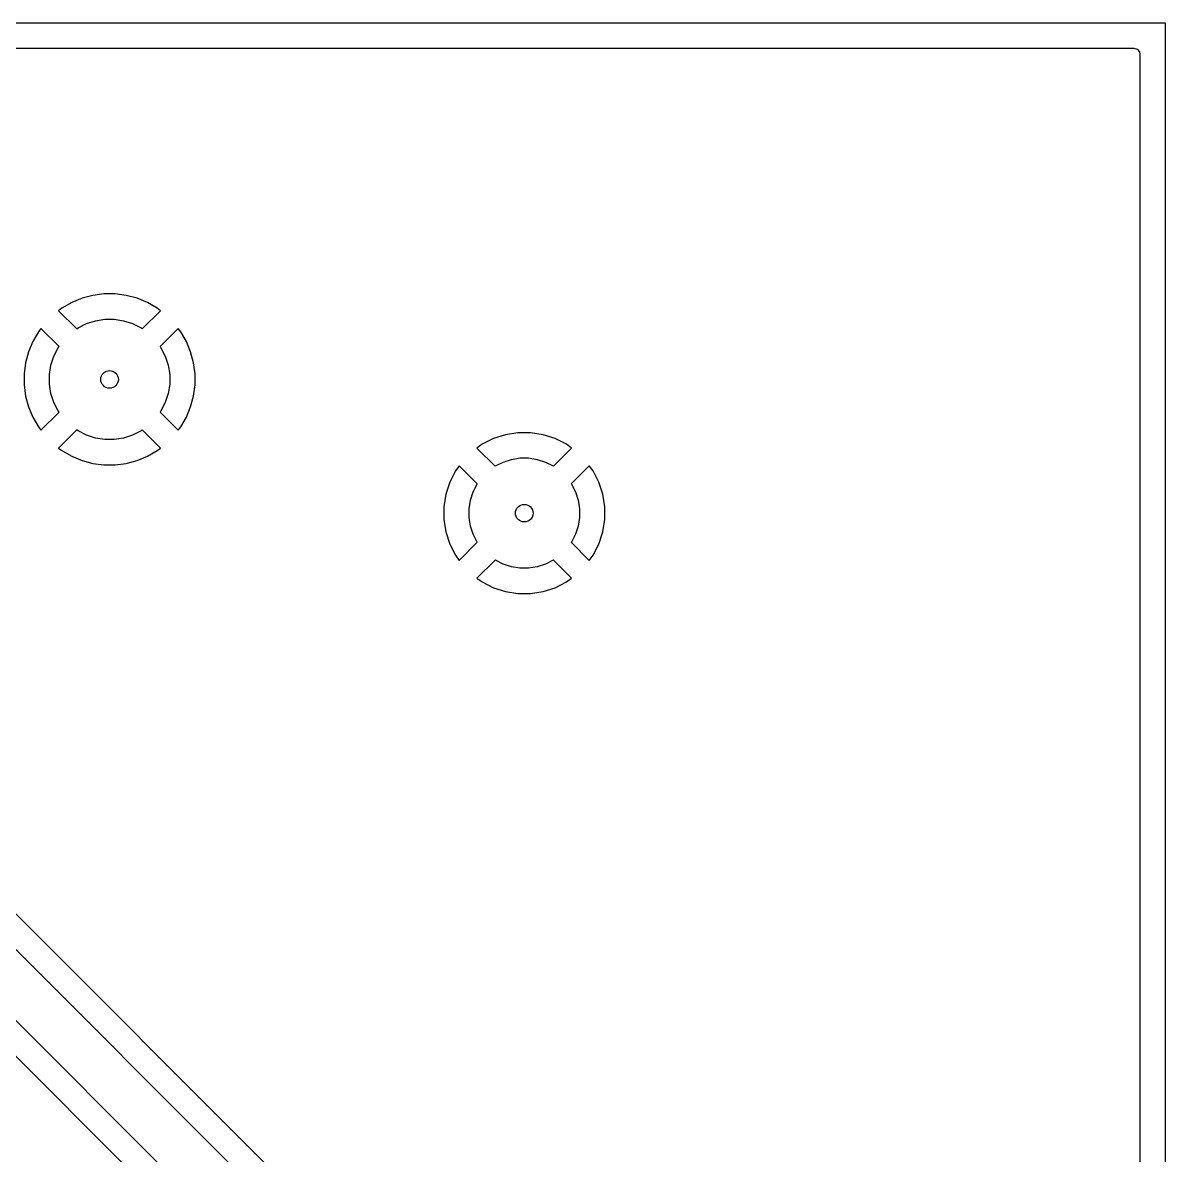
# Model space of a CAD drawing. Extents: x 130 to 194, y -123.2 to -60.
# Drawn here: x 171.27 to 194, y -82.52 to -60 of the extents above; entities that cross this region are included whole.
import ezdxf

# ---------------------------------------------------------------- set-up
doc = ezdxf.new("R2010")
doc.units = 0
doc.layers.add('BLACK', color=7, linetype='CONTINUOUS')

msp = doc.modelspace()

# ---------------------------------------------------------------- linework, layer by layer
at = {"layer": 'BLACK', "linetype": 'CONTINUOUS'}
for p, q in [((130, -60), (194, -60)), ((194, -60), (194, -123.25)), ((130.6245, -60.5005), (193.3755, -60.5005)), ((193.3755, -60.5005), (193.442539, -60.520185)), ((193.442539, -60.520185), (193.488294, -60.572989)), ((193.488294, -60.572989), (193.4995, -60.6245)), ((193.4995, -60.6245), (193.4995, -122.6255)), ((172.667632, -65.419088), (172.452381, -65.476763)), ((172.667645, -65.419085), (172.667632, -65.419088)), ((172.888575, -65.39), (172.667645, -65.419085)), ((173.111425, -65.39), (172.888575, -65.39)), ((173.332354, -65.419085), (173.111425, -65.39)), ((173.332367, -65.419088), (173.332354, -65.419085)), ((173.547618, -65.476763), (173.332367, -65.419088)), ((172.053511, -65.673462), (171.987595, -65.724042)), ((172.246479, -65.562054), (172.053511, -65.673462)), ((172.246497, -65.562045), (172.246479, -65.562054)), ((172.452381, -65.476763), (172.246497, -65.562045)), ((173.753502, -65.562045), (173.547618, -65.476763)), ((173.75352, -65.562054), (173.753502, -65.562045)), ((173.946491, -65.673464), (173.75352, -65.562054)), ((173.946504, -65.673473), (173.946491, -65.673464)), ((174.012403, -65.72404), (173.946504, -65.673473)), ((171.987595, -65.724042), (172.348318, -66.084765)), ((172.719866, -65.923156), (172.905849, -65.893699)), ((172.905849, -65.893699), (173.094151, -65.893699)), ((173.094151, -65.893699), (173.280134, -65.923156)), ((173.65168, -66.084764), (174.012403, -65.724043)), ((174.012403, -65.724043), (174.012403, -65.72404)), ((171.634042, -66.077595), (171.583462, -66.143511)), ((171.994765, -66.438318), (171.634042, -66.077595)), ((172.348318, -66.084765), (172.373002, -66.066832)), ((172.373002, -66.066832), (172.54078, -65.981345)), ((172.54078, -65.981345), (172.719866, -65.923156)), ((173.280134, -65.923156), (173.45922, -65.981345)), ((173.45922, -65.981345), (173.626998, -66.066832)), ((173.626998, -66.066832), (173.65168, -66.084764)), ((174.365955, -66.077595), (174.005233, -66.438317)), ((174.365956, -66.077595), (174.365955, -66.077595)), ((174.416533, -66.143507), (174.365956, -66.077595)), ((171.472045, -66.336497), (171.386763, -66.542381)), ((171.472054, -66.336479), (171.472045, -66.336497)), ((171.583462, -66.143511), (171.472054, -66.336479)), ((174.527949, -66.336485), (174.416533, -66.143507)), ((174.527954, -66.336497), (174.527949, -66.336485)), ((174.613236, -66.542381), (174.527954, -66.336497)), ((171.386763, -66.542381), (171.329088, -66.757632)), ((171.891345, -66.63078), (171.976832, -66.463002)), ((171.976832, -66.463002), (171.994765, -66.438318)), ((174.005233, -66.438317), (174.023168, -66.463002)), ((174.023168, -66.463002), (174.108655, -66.63078)), ((174.670911, -66.757632), (174.613236, -66.542381)), ((171.329085, -66.757645), (171.3, -66.978575)), ((171.329088, -66.757632), (171.329085, -66.757645)), ((171.803699, -66.995849), (171.833156, -66.809866)), ((171.833156, -66.809866), (171.891345, -66.63078)), ((174.108655, -66.63078), (174.166844, -66.809866)), ((174.166844, -66.809866), (174.196301, -66.995849)), ((174.670914, -66.757645), (174.670911, -66.757632)), ((174.7, -66.978575), (174.670914, -66.757645)), ((171.3, -66.978575), (171.3, -67.201424)), ((171.803699, -67.184151), (171.803699, -66.995849)), ((174.196301, -66.995849), (174.196301, -67.184151)), ((174.7, -67.201424), (174.7, -66.978575)), ((171.3, -67.201424), (171.329085, -67.422354)), ((171.833156, -67.370134), (171.803699, -67.184151)), ((174.196301, -67.184151), (174.166844, -67.370134)), ((174.670914, -67.422354), (174.7, -67.201424)), ((171.329085, -67.422354), (171.329088, -67.422367)), ((171.329088, -67.422367), (171.386763, -67.637618)), ((171.891345, -67.54922), (171.833156, -67.370134)), ((174.166844, -67.370134), (174.108655, -67.54922)), ((174.613236, -67.637618), (174.670911, -67.422367)), ((174.670911, -67.422367), (174.670914, -67.422354)), ((171.386763, -67.637618), (171.472045, -67.843502)), ((171.976832, -67.716998), (171.891345, -67.54922)), ((171.994765, -67.74168), (171.976832, -67.716998)), ((174.023168, -67.716998), (174.005234, -67.741681)), ((174.108655, -67.54922), (174.023168, -67.716998)), ((174.527954, -67.843502), (174.613236, -67.637618)), ((171.472045, -67.843502), (171.472054, -67.84352)), ((171.472054, -67.84352), (171.583464, -68.036491)), ((171.634043, -68.102403), (171.994765, -67.74168)), ((174.005234, -67.741681), (174.365956, -68.102404)), ((174.41653, -68.036498), (174.527949, -67.843514)), ((174.527949, -67.843514), (174.527954, -67.843502)), ((171.583464, -68.036491), (171.583473, -68.036504)), ((171.583473, -68.036504), (171.63404, -68.102403)), ((171.63404, -68.102403), (171.634043, -68.102403)), ((172.348317, -68.095233), (171.987595, -68.455955)), ((172.373002, -68.113168), (172.348317, -68.095233)), ((172.54078, -68.198655), (172.373002, -68.113168)), ((173.626998, -68.113168), (173.45922, -68.198655)), ((173.651681, -68.095234), (173.626998, -68.113168)), ((174.012404, -68.455956), (173.651681, -68.095234)), ((174.365956, -68.102404), (174.365957, -68.102403)), ((174.365957, -68.102403), (174.41653, -68.036498)), ((181.124072, -68.15), (180.87533, -68.189397)), ((181.375928, -68.15), (181.124072, -68.15)), ((181.624669, -68.189397), (181.375928, -68.15)), ((172.719866, -68.256844), (172.54078, -68.198655)), ((172.905849, -68.286301), (172.719866, -68.256844)), ((173.094151, -68.286301), (172.905849, -68.286301)), ((173.280134, -68.256844), (173.094151, -68.286301)), ((173.45922, -68.198655), (173.280134, -68.256844)), ((180.411413, -68.381559), (180.309301, -68.455747)), ((180.635815, -68.267219), (180.411413, -68.381559)), ((180.87533, -68.189397), (180.635815, -68.267219)), ((181.864184, -68.267219), (181.624669, -68.189397)), ((182.088583, -68.381557), (181.864184, -68.267219)), ((182.190698, -68.455748), (182.088583, -68.381557)), ((171.987595, -68.455955), (171.987595, -68.455956)), ((171.987595, -68.455956), (172.053507, -68.506533)), ((172.053507, -68.506533), (172.246485, -68.617949)), ((172.246485, -68.617949), (172.246497, -68.617954)), ((172.246497, -68.617954), (172.452381, -68.703236)), ((173.547618, -68.703236), (173.753502, -68.617954)), ((173.753502, -68.617954), (173.753514, -68.617949)), ((173.753514, -68.617949), (173.946498, -68.50653)), ((173.946498, -68.50653), (174.012403, -68.455957)), ((174.012403, -68.455957), (174.012404, -68.455956)), ((180.309301, -68.455747), (180.3093, -68.455748)), ((180.3093, -68.455748), (180.669689, -68.816137)), ((181.830308, -68.816136), (182.190698, -68.455748)), ((172.452381, -68.703236), (172.667632, -68.760911)), ((172.667632, -68.760911), (172.667645, -68.760914)), ((172.667645, -68.760914), (172.888575, -68.79)), ((172.888575, -68.79), (173.111425, -68.79)), ((173.111425, -68.79), (173.332354, -68.760914)), ((173.332354, -68.760914), (173.332367, -68.760911)), ((173.332367, -68.760911), (173.547618, -68.703236)), ((179.955747, -68.809301), (179.881559, -68.911413)), ((179.955748, -68.8093), (179.955747, -68.809301)), ((180.316137, -69.169689), (179.955748, -68.8093)), ((180.669689, -68.816137), (180.675252, -68.812096)), ((180.675252, -68.812096), (180.829048, -68.733733)), ((180.829048, -68.733733), (180.99321, -68.680393)), ((180.99321, -68.680393), (181.163695, -68.653391)), ((181.163695, -68.653391), (181.336305, -68.653391)), ((181.336305, -68.653391), (181.50679, -68.680393)), ((181.50679, -68.680393), (181.670952, -68.733733)), ((181.670952, -68.733733), (181.824748, -68.812096)), ((181.824748, -68.812096), (181.830308, -68.816136)), ((182.54425, -68.8093), (182.183861, -69.169688)), ((182.54425, -68.809301), (182.54425, -68.8093)), ((182.618442, -68.911416), (182.54425, -68.809301)), ((179.881559, -68.911413), (179.767219, -69.135815)), ((182.73278, -69.135815), (182.618442, -68.911416)), ((179.767219, -69.135815), (179.689397, -69.37533)), ((180.233733, -69.329048), (180.312096, -69.175252)), ((180.312096, -69.175252), (180.316137, -69.169689)), ((182.183861, -69.169688), (182.187904, -69.175252)), ((182.187904, -69.175252), (182.266267, -69.329048)), ((182.810602, -69.37533), (182.73278, -69.135815)), ((179.689397, -69.37533), (179.65, -69.624071)), ((180.153391, -69.663695), (180.180393, -69.49321)), ((180.180393, -69.49321), (180.233733, -69.329048)), ((182.266267, -69.329048), (182.319607, -69.49321)), ((182.319607, -69.49321), (182.346609, -69.663695)), ((182.85, -69.624071), (182.810602, -69.37533)), ((179.65, -69.624071), (179.65, -69.875928)), ((180.153391, -69.836305), (180.153391, -69.663695)), ((182.346609, -69.663695), (182.346609, -69.836305)), ((182.85, -69.875928), (182.85, -69.624071)), ((179.65, -69.875928), (179.689397, -70.124669)), ((180.180393, -70.00679), (180.153391, -69.836305)), ((182.346609, -69.836305), (182.319607, -70.00679)), ((182.810602, -70.124669), (182.85, -69.875928)), ((179.689397, -70.124669), (179.767219, -70.364184)), ((180.233733, -70.170952), (180.180393, -70.00679)), ((180.312096, -70.324748), (180.233733, -70.170952)), ((182.266267, -70.170952), (182.187904, -70.324748)), ((182.319607, -70.00679), (182.266267, -70.170952)), ((182.73278, -70.364184), (182.810602, -70.124669)), ((179.767219, -70.364184), (179.881557, -70.588583)), ((179.955748, -70.690698), (180.316136, -70.330309)), ((180.316136, -70.330309), (180.312096, -70.324748)), ((182.187904, -70.324748), (182.183862, -70.33031)), ((182.183862, -70.33031), (182.54425, -70.690698)), ((182.618446, -70.588575), (182.73278, -70.364184)), ((179.881557, -70.588583), (179.955748, -70.690697)), ((182.54425, -70.690697), (182.618442, -70.588581)), ((182.618442, -70.588581), (182.618446, -70.588575)), ((179.955748, -70.690697), (179.955748, -70.690698)), ((180.669688, -70.683862), (180.3093, -71.04425)), ((180.675252, -70.687904), (180.669688, -70.683862)), ((180.829048, -70.766267), (180.675252, -70.687904)), ((180.99321, -70.819607), (180.829048, -70.766267)), ((181.163695, -70.846609), (180.99321, -70.819607)), ((181.336305, -70.846609), (181.163695, -70.846609)), ((181.50679, -70.819607), (181.336305, -70.846609)), ((181.670952, -70.766267), (181.50679, -70.819607)), ((181.824748, -70.687904), (181.670952, -70.766267)), ((181.83031, -70.683862), (181.824748, -70.687904)), ((182.190698, -71.04425), (181.83031, -70.683862)), ((182.54425, -70.690698), (182.54425, -70.690697)), ((180.3093, -71.04425), (180.411416, -71.118442)), ((180.411416, -71.118442), (180.635815, -71.23278)), ((181.864184, -71.23278), (182.088575, -71.118446)), ((182.088575, -71.118446), (182.088581, -71.118442)), ((182.088581, -71.118442), (182.190697, -71.04425)), ((182.190697, -71.04425), (182.190698, -71.04425)), ((180.635815, -71.23278), (180.87533, -71.310602)), ((180.87533, -71.310602), (181.124072, -71.35)), ((181.124072, -71.35), (181.375928, -71.35)), ((181.375928, -71.35), (181.624669, -71.310602)), ((181.624669, -71.310602), (181.864184, -71.23278)), ((180.277137, -86.862215), (170.539843, -77.124923)), ((170.109187, -77.402081), (179.853554, -87.146447)), ((179, -87.707106), (169.548528, -78.255634)), ((169.377533, -78.792453), (177.272899, -86.687819))]:
    msp.add_line(p, q, dxfattribs=at)
at = {"layer": 'BLACK'}
for centre in [(173, -67.09), (181.25, -69.75)]:
    msp.add_circle(centre, 0.175, dxfattribs=at)
at = {"layer": 'WHITE'}
for centre in [(173, -67.09), (181.25, -69.75)]:
    msp.add_circle(centre, 0.175, dxfattribs=at)

doc.saveas('drawing.dxf')
